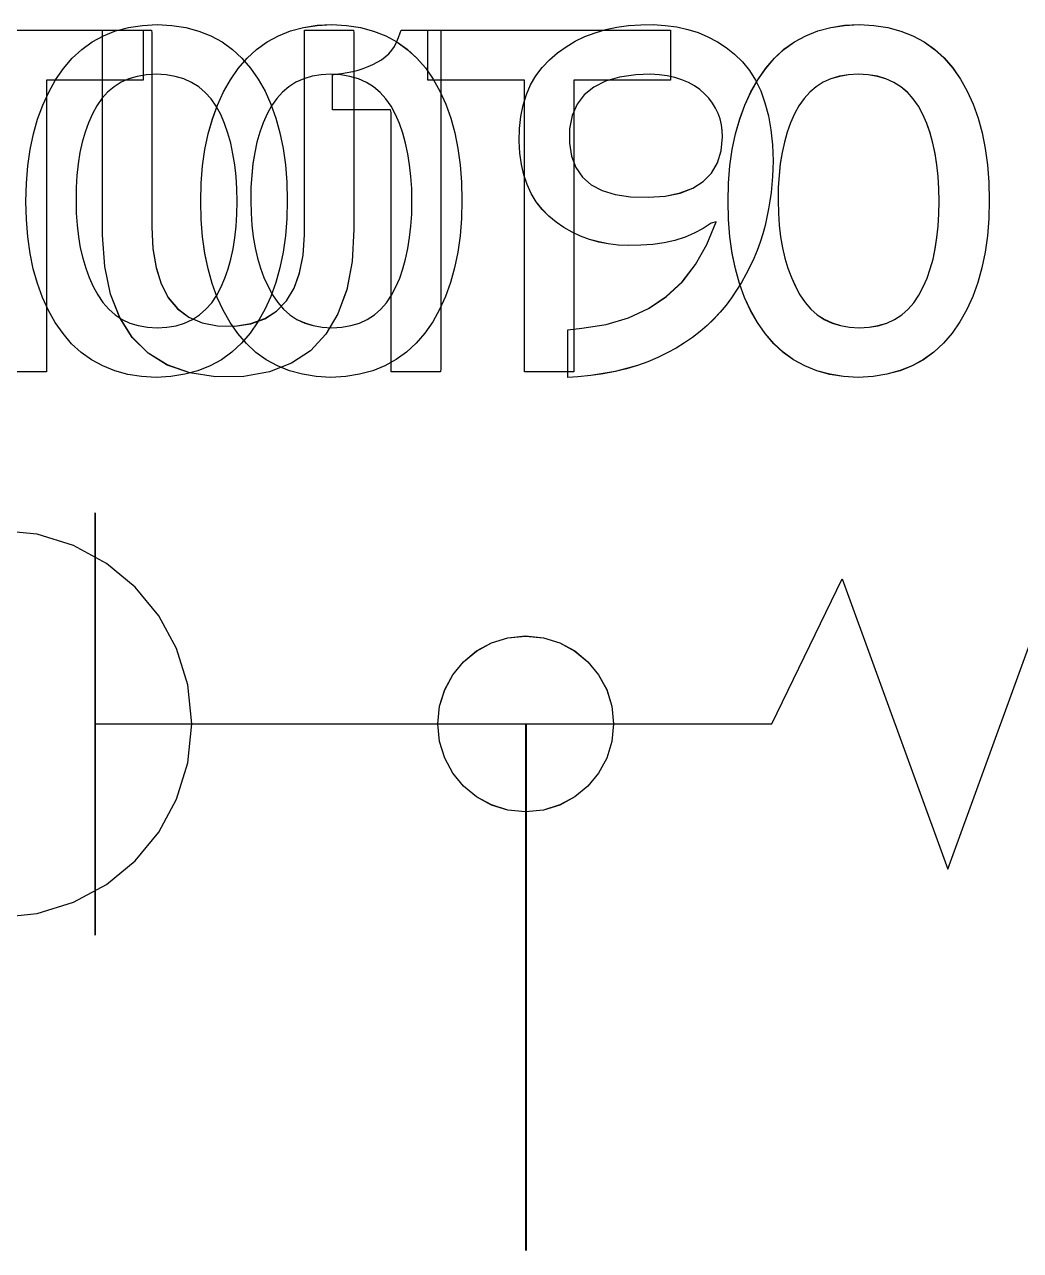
# Model space of a CAD drawing. Extents: x 1 to 47.7, y 0.2 to 35.
# Drawn here: x 32.5325 to 32.8156, y 10.189 to 10.5374 of the extents above; entities that cross this region are included whole.
import ezdxf

# ---------------------------------------------------------------- set-up
doc = ezdxf.new("R2010")
doc.units = 0
doc.header["$MEASUREMENT"] = 0
for name, color, linetype in [('7_2___8__INDEPENDENT_INPUT', 7, 'CONTINUOUS'), ('7_3___8__OPTOISO_INDEPENDE', 7, 'CONTINUOUS'), ('7_4___24__OPTOISO_INDEPEND', 7, 'CONTINUOUS'), ('7_5___8__INDEPENDENT_INPUT', 7, 'CONTINUOUS'), ('7_6____8__INDEPENDENT_INPU', 7, 'CONTINUOUS'), ('7_7____8__OPTOISO_INDEPEND', 7, 'CONTINUOUS'), ('7_8____8__OPTOISO_INDEPEND', 7, 'CONTINUOUS')]:
    doc.layers.add(name, color=color, linetype=linetype)

msp = doc.modelspace()

# ---------------------------------------------------------------- linework, layer by layer
at = {"layer": '7_2___8__INDEPENDENT_INPUT'}
for points in [[(32.65681, 10.48741), (32.65668, 10.48227), (32.65629, 10.47736), (32.65564, 10.47269), (32.65472, 10.46826), (32.65355, 10.46406), (32.65212, 10.46011), (32.65043, 10.45639), (32.64848, 10.45292), (32.64626, 10.44969), (32.64379, 10.4468), (32.64107, 10.4443), (32.6381, 10.44216), (32.63489, 10.4404), (32.63143, 10.43901), (32.62771, 10.438), (32.62376, 10.43736), (32.61955, 10.43709), (32.61539, 10.43736), (32.61147, 10.43799), (32.6078, 10.439), (32.60438, 10.44037), (32.60119, 10.44211), (32.59825, 10.44423), (32.59555, 10.44671), (32.5931, 10.44957), (32.59089, 10.45275), (32.58893, 10.45618), (32.58724, 10.45985), (32.58581, 10.46378), (32.58464, 10.46795), (32.58373, 10.47237), (32.58308, 10.47705), (32.58269, 10.48197), (32.58256, 10.48714), (32.58269, 10.4923), (32.58309, 10.49723), (32.58375, 10.50191), (32.58467, 10.50635), (32.58585, 10.51055), (32.5873, 10.51451), (32.58902, 10.51823), (32.59099, 10.52171), (32.59323, 10.52494), (32.59572, 10.52784), (32.59844, 10.53034), (32.6014, 10.53247), (32.60461, 10.53422), (32.60805, 10.53559), (32.61173, 10.53657), (32.61565, 10.53717), (32.61982, 10.53739), (32.62402, 10.53714), (32.62797, 10.53653), (32.63167, 10.53554), (32.63512, 10.53418), (32.63832, 10.53245), (32.64127, 10.53035), (32.64397, 10.52789), (32.64641, 10.52505), (32.6486, 10.52187), (32.65052, 10.51843), (32.65219, 10.51474), (32.6536, 10.5108), (32.65475, 10.50662), (32.65565, 10.50219), (32.65629, 10.49751), (32.65668, 10.49259)], [(32.74524, 10.49864), (32.7452, 10.49641), (32.7451, 10.49417), (32.74492, 10.4919), (32.74467, 10.48962), (32.74435, 10.48732), (32.74396, 10.485), (32.7435, 10.48265), (32.74296, 10.48029), (32.74234, 10.47791), (32.74157, 10.47553), (32.74071, 10.47318), (32.73975, 10.47087), (32.73868, 10.46858), (32.73752, 10.46632), (32.73625, 10.4641), (32.73488, 10.4619), (32.73342, 10.45974), (32.73187, 10.45764), (32.73022, 10.45563), (32.72845, 10.45371), (32.72655, 10.45188), (32.72452, 10.45014), (32.72237, 10.44848), (32.72009, 10.44691), (32.71769, 10.44544), (32.71517, 10.44405), (32.71248, 10.44273), (32.70966, 10.44155), (32.70669, 10.4405), (32.70359, 10.43959), (32.70034, 10.43881), (32.69696, 10.43817), (32.69344, 10.43766), (32.68977, 10.43729), (32.68686, 10.43712), (32.68686, 10.43784), (32.68686, 10.43934), (32.68686, 10.44136), (32.68686, 10.44367), (32.68686, 10.446), (32.68686, 10.44811), (32.68686, 10.44975), (32.68686, 10.45067), (32.69086, 10.45106), (32.6978, 10.45215), (32.70412, 10.45402), (32.70982, 10.45665), (32.7149, 10.46005), (32.71936, 10.46422), (32.7232, 10.46916), (32.72642, 10.47486), (32.72903, 10.48134), (32.7276, 10.48093), (32.72533, 10.4794), (32.72286, 10.47807), (32.72021, 10.47696), (32.71736, 10.47606), (32.71432, 10.47538), (32.71108, 10.47491), (32.70766, 10.47465), (32.70414, 10.4746), (32.70122, 10.47474), (32.6984, 10.47506), (32.69567, 10.47559), (32.69305, 10.47632), (32.69053, 10.47725), (32.68811, 10.47838), (32.68579, 10.4797), (32.68357, 10.48123), (32.68146, 10.48295), (32.67956, 10.48488), (32.6779, 10.48702), (32.67649, 10.48937), (32.67531, 10.49193), (32.67438, 10.49469), (32.67369, 10.49766), (32.67325, 10.50084), (32.67304, 10.50423), (32.67313, 10.50783), (32.67351, 10.51126), (32.67417, 10.51447), (32.67511, 10.51748), (32.67633, 10.52027), (32.67783, 10.52286), (32.6796, 10.52523), (32.68166, 10.52738), (32.68398, 10.52933), (32.68642, 10.5311), (32.68901, 10.53264), (32.69174, 10.53397), (32.69463, 10.53508), (32.69766, 10.53598), (32.70084, 10.53665), (32.70417, 10.53711), (32.70764, 10.53735), (32.7112, 10.53738), (32.7146, 10.53717), (32.71786, 10.53671), (32.72097, 10.53603), (32.72393, 10.5351), (32.72674, 10.53393), (32.72941, 10.53252), (32.73193, 10.53088), (32.7343, 10.529), (32.73653, 10.52684), (32.73851, 10.52437), (32.74024, 10.5216), (32.74172, 10.51852), (32.74294, 10.51515), (32.7439, 10.51148), (32.7446, 10.5075), (32.74505, 10.50322)], [(32.64258, 10.48714), (32.64251, 10.49076), (32.64229, 10.49422), (32.64192, 10.49754), (32.64141, 10.5007), (32.64076, 10.50371), (32.63996, 10.50656), (32.63901, 10.50927), (32.63792, 10.51182), (32.63666, 10.51419), (32.63519, 10.5163), (32.63354, 10.51813), (32.63169, 10.51968), (32.62965, 10.52096), (32.62741, 10.52196), (32.62498, 10.52268), (32.62236, 10.52313), (32.61955, 10.5233), (32.61678, 10.52313), (32.6142, 10.52269), (32.61181, 10.52197), (32.60961, 10.52099), (32.6076, 10.51973), (32.60578, 10.51819), (32.60414, 10.51639), (32.6027, 10.51431), (32.60144, 10.51198), (32.60032, 10.50948), (32.59936, 10.50682), (32.59854, 10.504), (32.59789, 10.50101), (32.59738, 10.49785), (32.59703, 10.49454), (32.59683, 10.49106), (32.59679, 10.48741), (32.59686, 10.48381), (32.59709, 10.48037), (32.59748, 10.47708), (32.59801, 10.47395), (32.5987, 10.47097), (32.59954, 10.46816), (32.60053, 10.46549), (32.60168, 10.46299), (32.60297, 10.4606), (32.60443, 10.45842), (32.60607, 10.45653), (32.6079, 10.45492), (32.60991, 10.45361), (32.61211, 10.45257), (32.61449, 10.45183), (32.61706, 10.45137), (32.61982, 10.45119), (32.62263, 10.45136), (32.62525, 10.45182), (32.62766, 10.45256), (32.62989, 10.45358), (32.63191, 10.45488), (32.63374, 10.45646), (32.63537, 10.45833), (32.63681, 10.46048), (32.63804, 10.46284), (32.6391, 10.46531), (32.64002, 10.46795), (32.6408, 10.47075), (32.64144, 10.47371), (32.64194, 10.47683), (32.64229, 10.48011), (32.64251, 10.48354)], [(32.73088, 10.50545), (32.7308, 10.50723), (32.73056, 10.50894), (32.73016, 10.51057), (32.7296, 10.51214), (32.72888, 10.51364), (32.72799, 10.51508), (32.72695, 10.51644), (32.72575, 10.51773), (32.72439, 10.51895), (32.72287, 10.52001), (32.72118, 10.52093), (32.71934, 10.5217), (32.71734, 10.52232), (32.71517, 10.52278), (32.71285, 10.5231), (32.71036, 10.52327), (32.70623, 10.52314), (32.70159, 10.52248), (32.6976, 10.52131), (32.69426, 10.51963), (32.69157, 10.51744), (32.68953, 10.51473), (32.68814, 10.51152), (32.68739, 10.5078), (32.68733, 10.50368), (32.68795, 10.49996), (32.6892, 10.49675), (32.69106, 10.49406), (32.69355, 10.49188), (32.69666, 10.49021), (32.70039, 10.48906), (32.70474, 10.48843), (32.70972, 10.4883), (32.7146, 10.48866), (32.71883, 10.48952), (32.72243, 10.4909), (32.7254, 10.49279), (32.72772, 10.49519), (32.72941, 10.4981), (32.73046, 10.50152)]]:
    msp.add_lwpolyline(points, close=True, dxfattribs=at)
for points in [[(32.53874, 10.5216), (32.53874, 10.43865), (32.52464, 10.43865), (32.52464, 10.5216), (32.49718, 10.5216), (32.49718, 10.53583), (32.56623, 10.53583), (32.56623, 10.5216), (32.53874, 10.5216)], [(32.55251, 10.39861), (32.55251, 10.27862)], [(32.55251, 10.33862), (32.67501, 10.33862), (32.67501, 10.18898)]]:
    msp.add_lwpolyline(points, dxfattribs=at)
at = {"layer": '7_3___8__OPTOISO_INDEPENDE'}
for points in [[(32.65681, 10.48741), (32.65668, 10.48227), (32.65629, 10.47736), (32.65564, 10.47269), (32.65472, 10.46826), (32.65355, 10.46406), (32.65212, 10.46011), (32.65043, 10.45639), (32.64848, 10.45292), (32.64626, 10.44969), (32.64379, 10.4468), (32.64107, 10.4443), (32.6381, 10.44216), (32.63489, 10.4404), (32.63143, 10.43901), (32.62771, 10.438), (32.62376, 10.43736), (32.61955, 10.43709), (32.61539, 10.43736), (32.61147, 10.43799), (32.6078, 10.439), (32.60438, 10.44037), (32.60119, 10.44211), (32.59825, 10.44423), (32.59555, 10.44671), (32.5931, 10.44957), (32.59089, 10.45275), (32.58893, 10.45618), (32.58724, 10.45985), (32.58581, 10.46378), (32.58464, 10.46795), (32.58373, 10.47237), (32.58308, 10.47705), (32.58269, 10.48197), (32.58256, 10.48714), (32.58269, 10.4923), (32.58309, 10.49723), (32.58375, 10.50191), (32.58467, 10.50635), (32.58585, 10.51055), (32.5873, 10.51451), (32.58902, 10.51823), (32.59099, 10.52171), (32.59323, 10.52494), (32.59572, 10.52784), (32.59844, 10.53034), (32.6014, 10.53247), (32.60461, 10.53422), (32.60805, 10.53559), (32.61173, 10.53657), (32.61565, 10.53717), (32.61982, 10.53739), (32.62402, 10.53714), (32.62797, 10.53653), (32.63167, 10.53554), (32.63512, 10.53418), (32.63832, 10.53245), (32.64127, 10.53035), (32.64397, 10.52789), (32.64641, 10.52505), (32.6486, 10.52187), (32.65052, 10.51843), (32.65219, 10.51474), (32.6536, 10.5108), (32.65475, 10.50662), (32.65565, 10.50219), (32.65629, 10.49751), (32.65668, 10.49259)], [(32.74524, 10.49864), (32.7452, 10.49641), (32.7451, 10.49417), (32.74492, 10.4919), (32.74467, 10.48962), (32.74435, 10.48732), (32.74396, 10.485), (32.7435, 10.48265), (32.74296, 10.48029), (32.74234, 10.47791), (32.74157, 10.47553), (32.74071, 10.47318), (32.73975, 10.47087), (32.73868, 10.46858), (32.73752, 10.46632), (32.73625, 10.4641), (32.73488, 10.4619), (32.73342, 10.45974), (32.73187, 10.45764), (32.73022, 10.45563), (32.72845, 10.45371), (32.72655, 10.45188), (32.72452, 10.45014), (32.72237, 10.44848), (32.72009, 10.44691), (32.71769, 10.44544), (32.71517, 10.44405), (32.71248, 10.44273), (32.70966, 10.44155), (32.70669, 10.4405), (32.70359, 10.43959), (32.70034, 10.43881), (32.69696, 10.43817), (32.69344, 10.43766), (32.68977, 10.43729), (32.68686, 10.43712), (32.68686, 10.43784), (32.68686, 10.43934), (32.68686, 10.44136), (32.68686, 10.44367), (32.68686, 10.446), (32.68686, 10.44811), (32.68686, 10.44975), (32.68686, 10.45067), (32.69086, 10.45106), (32.6978, 10.45215), (32.70412, 10.45402), (32.70982, 10.45665), (32.7149, 10.46005), (32.71936, 10.46422), (32.7232, 10.46916), (32.72642, 10.47486), (32.72903, 10.48134), (32.7276, 10.48093), (32.72533, 10.4794), (32.72286, 10.47807), (32.72021, 10.47696), (32.71736, 10.47606), (32.71432, 10.47538), (32.71108, 10.47491), (32.70766, 10.47465), (32.70414, 10.4746), (32.70122, 10.47474), (32.6984, 10.47506), (32.69567, 10.47559), (32.69305, 10.47632), (32.69053, 10.47725), (32.68811, 10.47838), (32.68579, 10.4797), (32.68357, 10.48123), (32.68146, 10.48295), (32.67956, 10.48488), (32.6779, 10.48702), (32.67649, 10.48937), (32.67531, 10.49193), (32.67438, 10.49469), (32.67369, 10.49766), (32.67325, 10.50084), (32.67304, 10.50423), (32.67313, 10.50783), (32.67351, 10.51126), (32.67417, 10.51447), (32.67511, 10.51748), (32.67633, 10.52027), (32.67783, 10.52286), (32.6796, 10.52523), (32.68166, 10.52738), (32.68398, 10.52933), (32.68642, 10.5311), (32.68901, 10.53264), (32.69174, 10.53397), (32.69463, 10.53508), (32.69766, 10.53598), (32.70084, 10.53665), (32.70417, 10.53711), (32.70764, 10.53735), (32.7112, 10.53738), (32.7146, 10.53717), (32.71786, 10.53671), (32.72097, 10.53603), (32.72393, 10.5351), (32.72674, 10.53393), (32.72941, 10.53252), (32.73193, 10.53088), (32.7343, 10.529), (32.73653, 10.52684), (32.73851, 10.52437), (32.74024, 10.5216), (32.74172, 10.51852), (32.74294, 10.51515), (32.7439, 10.51148), (32.7446, 10.5075), (32.74505, 10.50322)], [(32.64258, 10.48714), (32.64251, 10.49076), (32.64229, 10.49422), (32.64192, 10.49754), (32.64141, 10.5007), (32.64076, 10.50371), (32.63996, 10.50656), (32.63901, 10.50927), (32.63792, 10.51182), (32.63666, 10.51419), (32.63519, 10.5163), (32.63354, 10.51813), (32.63169, 10.51968), (32.62965, 10.52096), (32.62741, 10.52196), (32.62498, 10.52268), (32.62236, 10.52313), (32.61955, 10.5233), (32.61678, 10.52313), (32.6142, 10.52269), (32.61181, 10.52197), (32.60961, 10.52099), (32.6076, 10.51973), (32.60578, 10.51819), (32.60414, 10.51639), (32.6027, 10.51431), (32.60144, 10.51198), (32.60032, 10.50948), (32.59936, 10.50682), (32.59854, 10.504), (32.59789, 10.50101), (32.59738, 10.49785), (32.59703, 10.49454), (32.59683, 10.49106), (32.59679, 10.48741), (32.59686, 10.48381), (32.59709, 10.48037), (32.59748, 10.47708), (32.59801, 10.47395), (32.5987, 10.47097), (32.59954, 10.46816), (32.60053, 10.46549), (32.60168, 10.46299), (32.60297, 10.4606), (32.60443, 10.45842), (32.60607, 10.45653), (32.6079, 10.45492), (32.60991, 10.45361), (32.61211, 10.45257), (32.61449, 10.45183), (32.61706, 10.45137), (32.61982, 10.45119), (32.62263, 10.45136), (32.62525, 10.45182), (32.62766, 10.45256), (32.62989, 10.45358), (32.63191, 10.45488), (32.63374, 10.45646), (32.63537, 10.45833), (32.63681, 10.46048), (32.63804, 10.46284), (32.6391, 10.46531), (32.64002, 10.46795), (32.6408, 10.47075), (32.64144, 10.47371), (32.64194, 10.47683), (32.64229, 10.48011), (32.64251, 10.48354)], [(32.73088, 10.50545), (32.7308, 10.50723), (32.73056, 10.50894), (32.73016, 10.51057), (32.7296, 10.51214), (32.72888, 10.51364), (32.72799, 10.51508), (32.72695, 10.51644), (32.72575, 10.51773), (32.72439, 10.51895), (32.72287, 10.52001), (32.72118, 10.52093), (32.71934, 10.5217), (32.71734, 10.52232), (32.71517, 10.52278), (32.71285, 10.5231), (32.71036, 10.52327), (32.70623, 10.52314), (32.70159, 10.52248), (32.6976, 10.52131), (32.69426, 10.51963), (32.69157, 10.51744), (32.68953, 10.51473), (32.68814, 10.51152), (32.68739, 10.5078), (32.68733, 10.50368), (32.68795, 10.49996), (32.6892, 10.49675), (32.69106, 10.49406), (32.69355, 10.49188), (32.69666, 10.49021), (32.70039, 10.48906), (32.70474, 10.48843), (32.70972, 10.4883), (32.7146, 10.48866), (32.71883, 10.48952), (32.72243, 10.4909), (32.7254, 10.49279), (32.72772, 10.49519), (32.72941, 10.4981), (32.73046, 10.50152)]]:
    msp.add_lwpolyline(points, close=True, dxfattribs=at)
for points in [[(32.53874, 10.5216), (32.53874, 10.43865), (32.52464, 10.43865), (32.52464, 10.5216), (32.49718, 10.5216), (32.49718, 10.53583), (32.56623, 10.53583), (32.56623, 10.5216), (32.53874, 10.5216)], [(32.55252, 10.39861), (32.55252, 10.27862)], [(32.55252, 10.33862), (32.67502, 10.33862), (32.67502, 10.18898)]]:
    msp.add_lwpolyline(points, dxfattribs=at)
at = {"layer": '7_4___24__OPTOISO_INDEPEND'}
for points in [[(32.60712, 10.48741), (32.60699, 10.48226), (32.6066, 10.47735), (32.60595, 10.47268), (32.60504, 10.46825), (32.60387, 10.46406), (32.60244, 10.4601), (32.60075, 10.45639), (32.5988, 10.45291), (32.59658, 10.44968), (32.59411, 10.4468), (32.59139, 10.44429), (32.58842, 10.44215), (32.5852, 10.44039), (32.58174, 10.43901), (32.57803, 10.43799), (32.57407, 10.43735), (32.56986, 10.43709), (32.5657, 10.43735), (32.56178, 10.43798), (32.55811, 10.43899), (32.55468, 10.44036), (32.5515, 10.44211), (32.54855, 10.44422), (32.54585, 10.4467), (32.5434, 10.44956), (32.54119, 10.45274), (32.53924, 10.45617), (32.53755, 10.45984), (32.53612, 10.46377), (32.53495, 10.46794), (32.53403, 10.47237), (32.53338, 10.47704), (32.53299, 10.48196), (32.53286, 10.48714), (32.533, 10.4923), (32.53339, 10.49722), (32.53405, 10.5019), (32.53498, 10.50634), (32.53617, 10.51054), (32.53762, 10.5145), (32.53933, 10.51822), (32.54131, 10.5217), (32.54355, 10.52494), (32.54603, 10.52783), (32.54875, 10.53034), (32.55171, 10.53247), (32.55492, 10.53421), (32.55836, 10.53558), (32.56204, 10.53656), (32.56596, 10.53717), (32.57012, 10.53739), (32.57433, 10.53714), (32.57828, 10.53652), (32.58198, 10.53553), (32.58543, 10.53417), (32.58863, 10.53244), (32.59158, 10.53035), (32.59427, 10.52788), (32.59672, 10.52504), (32.59891, 10.52186), (32.60083, 10.51842), (32.6025, 10.51473), (32.60391, 10.5108), (32.60507, 10.50661), (32.60597, 10.50218), (32.60661, 10.49751), (32.607, 10.49258)], [(32.63669, 10.43865), (32.63669, 10.4415), (32.63669, 10.44908), (32.63669, 10.45994), (32.63669, 10.47263), (32.63669, 10.48567), (32.63669, 10.49763), (32.63669, 10.50703), (32.63669, 10.51243), (32.63653, 10.51318), (32.63532, 10.51318), (32.63321, 10.51318), (32.63053, 10.51318), (32.62761, 10.51318), (32.62477, 10.51318), (32.62233, 10.51318), (32.62063, 10.51318), (32.62, 10.51318), (32.62, 10.51356), (32.62, 10.51458), (32.62, 10.51605), (32.62, 10.51775), (32.62, 10.51951), (32.62, 10.52112), (32.62, 10.52239), (32.62, 10.52311), (32.62086, 10.52329), (32.62255, 10.52348), (32.62418, 10.52374), (32.62576, 10.52406), (32.62727, 10.52445), (32.62873, 10.52491), (32.63013, 10.52543), (32.63147, 10.52602), (32.63274, 10.52667), (32.63393, 10.52738), (32.63501, 10.52818), (32.63598, 10.52908), (32.63684, 10.53008), (32.6376, 10.53119), (32.63824, 10.53239), (32.63878, 10.53369), (32.63921, 10.53509), (32.6395, 10.53583), (32.64033, 10.53583), (32.64177, 10.53583), (32.6436, 10.53583), (32.6456, 10.53583), (32.64754, 10.53583), (32.6492, 10.53583), (32.65036, 10.53583), (32.6508, 10.53583), (32.6508, 10.53211), (32.6508, 10.52222), (32.6508, 10.50806), (32.6508, 10.49152), (32.6508, 10.47451), (32.6508, 10.45892), (32.6508, 10.44666), (32.6508, 10.43962), (32.65066, 10.43865), (32.64963, 10.43865), (32.64785, 10.43865), (32.64559, 10.43865), (32.64312, 10.43865), (32.64072, 10.43865), (32.63867, 10.43865), (32.63723, 10.43865)], [(32.59288, 10.48714), (32.59281, 10.49075), (32.59259, 10.49422), (32.59223, 10.49753), (32.59172, 10.50069), (32.59106, 10.5037), (32.59026, 10.50656), (32.58931, 10.50926), (32.58822, 10.51181), (32.58696, 10.51418), (32.5855, 10.51629), (32.58385, 10.51812), (32.582, 10.51967), (32.57996, 10.52095), (32.57773, 10.52195), (32.5753, 10.52267), (32.57268, 10.52312), (32.56986, 10.52329), (32.5671, 10.52312), (32.56452, 10.52268), (32.56213, 10.52196), (32.55992, 10.52098), (32.55791, 10.51972), (32.55609, 10.51819), (32.55446, 10.51638), (32.55302, 10.5143), (32.55175, 10.51198), (32.55063, 10.50948), (32.54967, 10.50682), (32.54886, 10.50399), (32.5482, 10.501), (32.54769, 10.49785), (32.54735, 10.49453), (32.54715, 10.49105), (32.54711, 10.48741), (32.54718, 10.48381), (32.54741, 10.48036), (32.54779, 10.47707), (32.54832, 10.47394), (32.54901, 10.47097), (32.54985, 10.46815), (32.55085, 10.46549), (32.55199, 10.46298), (32.55328, 10.46059), (32.55474, 10.45841), (32.55638, 10.45652), (32.5582, 10.45492), (32.56022, 10.4536), (32.56241, 10.45257), (32.5648, 10.45182), (32.56737, 10.45136), (32.57012, 10.45119), (32.57293, 10.45136), (32.57555, 10.45181), (32.57797, 10.45255), (32.58019, 10.45357), (32.58221, 10.45487), (32.58404, 10.45646), (32.58567, 10.45832), (32.58711, 10.46047), (32.58834, 10.46283), (32.5894, 10.46531), (32.59033, 10.46795), (32.59111, 10.47074), (32.59175, 10.4737), (32.59224, 10.47682), (32.5926, 10.4801), (32.59281, 10.48354)]]:
    msp.add_lwpolyline(points, close=True, dxfattribs=at)
for points in [[(32.525, 10.28364), (32.53609, 10.28476), (32.54642, 10.28796), (32.55576, 10.29303), (32.5639, 10.29974), (32.57062, 10.30788), (32.57569, 10.31722), (32.5789, 10.32754), (32.58002, 10.33863), (32.5789, 10.34972), (32.57569, 10.36005), (32.57062, 10.36939), (32.5639, 10.37753), (32.55576, 10.38425), (32.54642, 10.38932), (32.53609, 10.39253), (32.525, 10.39364)], [(32.58002, 10.33863), (32.67501, 10.33863), (32.675, 10.18898)]]:
    msp.add_lwpolyline(points, dxfattribs=at)
at = {"layer": '7_5___8__INDEPENDENT_INPUT'}
for points in [[(32.80671, 10.48743), (32.80658, 10.48228), (32.80619, 10.47737), (32.80554, 10.4727), (32.80463, 10.46827), (32.80346, 10.46408), (32.80202, 10.46012), (32.80033, 10.45641), (32.79838, 10.45293), (32.79617, 10.4497), (32.79369, 10.44682), (32.79097, 10.44431), (32.78801, 10.44217), (32.78479, 10.44041), (32.78133, 10.43903), (32.77762, 10.43801), (32.77366, 10.43737), (32.76945, 10.43711), (32.76529, 10.43737), (32.76138, 10.438), (32.75771, 10.43901), (32.75428, 10.44038), (32.75109, 10.44213), (32.74815, 10.44424), (32.74545, 10.44672), (32.743, 10.44958), (32.74079, 10.45276), (32.73884, 10.45619), (32.73715, 10.45986), (32.73571, 10.46379), (32.73454, 10.46796), (32.73363, 10.47239), (32.73298, 10.47706), (32.73259, 10.48198), (32.73246, 10.48716), (32.73259, 10.49232), (32.73299, 10.49724), (32.73365, 10.50192), (32.73457, 10.50636), (32.73576, 10.51056), (32.73721, 10.51452), (32.73892, 10.51824), (32.7409, 10.52172), (32.74314, 10.52496), (32.74562, 10.52785), (32.74834, 10.53036), (32.75131, 10.53249), (32.75451, 10.53423), (32.75795, 10.5356), (32.76163, 10.53658), (32.76556, 10.53719), (32.76972, 10.53741), (32.77392, 10.53716), (32.77787, 10.53654), (32.78157, 10.53555), (32.78502, 10.53419), (32.78822, 10.53247), (32.79117, 10.53037), (32.79387, 10.5279), (32.79631, 10.52506), (32.7985, 10.52188), (32.80042, 10.51844), (32.80209, 10.51475), (32.8035, 10.51082), (32.80466, 10.50664), (32.80555, 10.5022), (32.80619, 10.49753), (32.80658, 10.4926)], [(32.62611, 10.47917), (32.62556, 10.47006), (32.62404, 10.46205), (32.62156, 10.45516), (32.61813, 10.44938), (32.61373, 10.44471), (32.60837, 10.44115), (32.60206, 10.43871), (32.59478, 10.43737), (32.58675, 10.43725), (32.57941, 10.4384), (32.57302, 10.44065), (32.56757, 10.44402), (32.56308, 10.44851), (32.55954, 10.4541), (32.55694, 10.46081), (32.5553, 10.46863), (32.5546, 10.47757), (32.55458, 10.48086), (32.55458, 10.48587), (32.55458, 10.49352), (32.55458, 10.50278), (32.55458, 10.51256), (32.55458, 10.52182), (32.55458, 10.52948), (32.55458, 10.53448), (32.5546, 10.53585), (32.55533, 10.53585), (32.55687, 10.53585), (32.55898, 10.53585), (32.56138, 10.53585), (32.56381, 10.53585), (32.56599, 10.53585), (32.56767, 10.53585), (32.56858, 10.53585), (32.56867, 10.53507), (32.56867, 10.53075), (32.56867, 10.52359), (32.56867, 10.51463), (32.56867, 10.50492), (32.56867, 10.49554), (32.56867, 10.48753), (32.56867, 10.48195), (32.56867, 10.47985), (32.56896, 10.47371), (32.56984, 10.46832), (32.57129, 10.46368), (32.57333, 10.45979), (32.57595, 10.45666), (32.57915, 10.45428), (32.58294, 10.45265), (32.58731, 10.45178), (32.5922, 10.45169), (32.59677, 10.45239), (32.60074, 10.45382), (32.60411, 10.45597), (32.60689, 10.45886), (32.60907, 10.46247), (32.61065, 10.4668), (32.61163, 10.47187), (32.61201, 10.47766), (32.61202, 10.48029), (32.61202, 10.48534), (32.61202, 10.49308), (32.61202, 10.50243), (32.61202, 10.51232), (32.61202, 10.52167), (32.61202, 10.52941), (32.61202, 10.53446), (32.61204, 10.53585), (32.61277, 10.53585), (32.61431, 10.53585), (32.61642, 10.53585), (32.61882, 10.53585), (32.62125, 10.53585), (32.62343, 10.53585), (32.62511, 10.53585), (32.62602, 10.53585), (32.62611, 10.53506), (32.62611, 10.53069), (32.62611, 10.52344), (32.62611, 10.51437), (32.62611, 10.50455), (32.62611, 10.49505), (32.62611, 10.48694), (32.62611, 10.48129)], [(32.79248, 10.48716), (32.79241, 10.49077), (32.79219, 10.49424), (32.79183, 10.49755), (32.79132, 10.50071), (32.79066, 10.50372), (32.78986, 10.50658), (32.78891, 10.50928), (32.78782, 10.51183), (32.78656, 10.5142), (32.7851, 10.51631), (32.78344, 10.51814), (32.78159, 10.51969), (32.77955, 10.52097), (32.77731, 10.52197), (32.77489, 10.52269), (32.77226, 10.52314), (32.76945, 10.52331), (32.76668, 10.52314), (32.7641, 10.5227), (32.76171, 10.52199), (32.75951, 10.521), (32.7575, 10.51974), (32.75568, 10.51821), (32.75405, 10.5164), (32.7526, 10.51432), (32.75134, 10.512), (32.75022, 10.5095), (32.74926, 10.50683), (32.74845, 10.50401), (32.74779, 10.50102), (32.74728, 10.49787), (32.74693, 10.49455), (32.74673, 10.49107), (32.74669, 10.48743), (32.74677, 10.48383), (32.747, 10.48038), (32.74738, 10.47709), (32.74791, 10.47396), (32.7486, 10.47099), (32.74944, 10.46817), (32.75044, 10.46551), (32.75158, 10.463), (32.75287, 10.46061), (32.75433, 10.45843), (32.75597, 10.45654), (32.7578, 10.45494), (32.75981, 10.45362), (32.76201, 10.45259), (32.7644, 10.45184), (32.76697, 10.45138), (32.76972, 10.45121), (32.77253, 10.45138), (32.77515, 10.45183), (32.77757, 10.45257), (32.77979, 10.45359), (32.78181, 10.45489), (32.78364, 10.45648), (32.78527, 10.45834), (32.78671, 10.46049), (32.78794, 10.46285), (32.789, 10.46533), (32.78993, 10.46797), (32.79071, 10.47076), (32.79135, 10.47372), (32.79184, 10.47684), (32.7922, 10.48012), (32.79241, 10.48356)], [(32.69993, 10.33865), (32.69942, 10.33361), (32.69796, 10.32891), (32.69566, 10.32466), (32.6926, 10.32095), (32.6889, 10.3179), (32.68465, 10.31559), (32.67995, 10.31413), (32.67491, 10.31363), (32.66987, 10.31413), (32.66518, 10.31559), (32.66094, 10.3179), (32.65725, 10.32095), (32.6542, 10.32466), (32.6519, 10.32891), (32.65044, 10.33361), (32.64993, 10.33865), (32.65044, 10.34369), (32.6519, 10.34838), (32.6542, 10.35262), (32.65725, 10.35632), (32.66094, 10.35937), (32.66518, 10.36167), (32.66987, 10.36313), (32.67491, 10.36363), (32.67995, 10.36313), (32.68465, 10.36167), (32.6889, 10.35937), (32.6926, 10.35632), (32.69566, 10.35262), (32.69796, 10.34838), (32.69942, 10.34369)]]:
    msp.add_lwpolyline(points, close=True, dxfattribs=at)
for points in [[(32.68864, 10.52161), (32.68864, 10.43867), (32.67455, 10.43867), (32.67455, 10.52161), (32.64708, 10.52161), (32.64708, 10.53585), (32.71613, 10.53585), (32.71613, 10.52161), (32.68864, 10.52161)], [(32.55241, 10.39864), (32.55241, 10.27863)], [(32.67493, 10.18897), (32.67493, 10.33864), (32.74491, 10.33864), (32.76491, 10.37988), (32.79493, 10.29738), (32.82494, 10.37988), (32.85496, 10.29738), (32.88497, 10.37988), (32.91499, 10.29738), (32.935, 10.33864), (32.97493, 10.33864), (32.97493, 10.18897)], [(32.55251, 10.33864), (32.67493, 10.33864), (32.67493, 10.18897)]]:
    msp.add_lwpolyline(points, dxfattribs=at)
at = {"layer": '7_6____8__INDEPENDENT_INPU'}
for points in [[(32.65681, 10.48742), (32.65668, 10.48227), (32.65629, 10.47736), (32.65564, 10.47269), (32.65472, 10.46826), (32.65355, 10.46407), (32.65212, 10.46012), (32.65043, 10.4564), (32.64848, 10.45292), (32.64626, 10.44969), (32.64379, 10.44681), (32.64107, 10.4443), (32.6381, 10.44217), (32.63489, 10.44041), (32.63143, 10.43902), (32.62771, 10.43801), (32.62376, 10.43737), (32.61955, 10.4371), (32.61539, 10.43736), (32.61147, 10.438), (32.6078, 10.439), (32.60438, 10.44038), (32.60119, 10.44212), (32.59825, 10.44423), (32.59555, 10.44672), (32.5931, 10.44957), (32.59089, 10.45276), (32.58893, 10.45618), (32.58724, 10.45986), (32.58581, 10.46378), (32.58464, 10.46796), (32.58373, 10.47238), (32.58308, 10.47705), (32.58269, 10.48198), (32.58256, 10.48715), (32.58269, 10.49231), (32.58309, 10.49723), (32.58375, 10.50191), (32.58467, 10.50636), (32.58585, 10.51056), (32.5873, 10.51452), (32.58902, 10.51823), (32.59099, 10.52171), (32.59323, 10.52495), (32.59572, 10.52784), (32.59844, 10.53035), (32.6014, 10.53248), (32.60461, 10.53423), (32.60805, 10.53559), (32.61173, 10.53658), (32.61565, 10.53718), (32.61982, 10.5374), (32.62402, 10.53715), (32.62797, 10.53653), (32.63167, 10.53554), (32.63512, 10.53419), (32.63832, 10.53246), (32.64127, 10.53036), (32.64397, 10.52789), (32.64641, 10.52506), (32.6486, 10.52187), (32.65052, 10.51843), (32.65219, 10.51475), (32.6536, 10.51081), (32.65475, 10.50663), (32.65565, 10.5022), (32.65629, 10.49752), (32.65668, 10.49259)], [(32.74524, 10.49864), (32.7452, 10.49642), (32.7451, 10.49418), (32.74492, 10.49191), (32.74467, 10.48963), (32.74435, 10.48732), (32.74396, 10.485), (32.7435, 10.48266), (32.74296, 10.4803), (32.74234, 10.47791), (32.74157, 10.47554), (32.74071, 10.47319), (32.73975, 10.47087), (32.73868, 10.46859), (32.73752, 10.46633), (32.73625, 10.46411), (32.73488, 10.46191), (32.73342, 10.45975), (32.73187, 10.45765), (32.73022, 10.45564), (32.72845, 10.45372), (32.72655, 10.45189), (32.72452, 10.45015), (32.72237, 10.44849), (32.72009, 10.44692), (32.71769, 10.44544), (32.71517, 10.44405), (32.71248, 10.44274), (32.70966, 10.44156), (32.70669, 10.44051), (32.70359, 10.4396), (32.70034, 10.43882), (32.69696, 10.43818), (32.69344, 10.43767), (32.68977, 10.4373), (32.68686, 10.43713), (32.68686, 10.43785), (32.68686, 10.43934), (32.68686, 10.44137), (32.68686, 10.44367), (32.68686, 10.44601), (32.68686, 10.44812), (32.68686, 10.44976), (32.68686, 10.45068), (32.69086, 10.45106), (32.6978, 10.45216), (32.70412, 10.45402), (32.70982, 10.45665), (32.7149, 10.46006), (32.71936, 10.46423), (32.7232, 10.46916), (32.72642, 10.47487), (32.72903, 10.48134), (32.7276, 10.48094), (32.72533, 10.4794), (32.72286, 10.47808), (32.72021, 10.47697), (32.71736, 10.47607), (32.71432, 10.47538), (32.71108, 10.47491), (32.70766, 10.47466), (32.70414, 10.47461), (32.70122, 10.47474), (32.6984, 10.47507), (32.69567, 10.4756), (32.69305, 10.47633), (32.69053, 10.47726), (32.68811, 10.47838), (32.68579, 10.47971), (32.68357, 10.48123), (32.68146, 10.48296), (32.67956, 10.48489), (32.6779, 10.48703), (32.67649, 10.48938), (32.67531, 10.49193), (32.67438, 10.4947), (32.67369, 10.49767), (32.67325, 10.50085), (32.67304, 10.50424), (32.67313, 10.50783), (32.67351, 10.51126), (32.67417, 10.51448), (32.67511, 10.51749), (32.67633, 10.52028), (32.67783, 10.52286), (32.6796, 10.52523), (32.68166, 10.52739), (32.68398, 10.52934), (32.68642, 10.5311), (32.68901, 10.53265), (32.69174, 10.53398), (32.69463, 10.53509), (32.69766, 10.53598), (32.70084, 10.53666), (32.70417, 10.53712), (32.70764, 10.53736), (32.7112, 10.53738), (32.7146, 10.53717), (32.71786, 10.53672), (32.72097, 10.53603), (32.72393, 10.5351), (32.72674, 10.53394), (32.72941, 10.53253), (32.73193, 10.53089), (32.7343, 10.529), (32.73653, 10.52684), (32.73851, 10.52437), (32.74024, 10.5216), (32.74172, 10.51853), (32.74294, 10.51516), (32.7439, 10.51148), (32.7446, 10.5075), (32.74505, 10.50323)], [(32.64258, 10.48715), (32.64251, 10.49077), (32.64229, 10.49423), (32.64192, 10.49754), (32.64141, 10.5007), (32.64076, 10.50371), (32.63996, 10.50657), (32.63901, 10.50927), (32.63792, 10.51182), (32.63666, 10.5142), (32.63519, 10.5163), (32.63354, 10.51813), (32.63169, 10.51968), (32.62965, 10.52096), (32.62741, 10.52196), (32.62498, 10.52268), (32.62236, 10.52313), (32.61955, 10.5233), (32.61678, 10.52313), (32.6142, 10.52269), (32.61181, 10.52198), (32.60961, 10.52099), (32.6076, 10.51973), (32.60578, 10.5182), (32.60414, 10.5164), (32.6027, 10.51432), (32.60144, 10.51199), (32.60032, 10.50949), (32.59936, 10.50683), (32.59854, 10.50401), (32.59789, 10.50102), (32.59738, 10.49786), (32.59703, 10.49455), (32.59683, 10.49106), (32.59679, 10.48742), (32.59686, 10.48382), (32.59709, 10.48038), (32.59748, 10.47709), (32.59801, 10.47396), (32.5987, 10.47098), (32.59954, 10.46816), (32.60053, 10.4655), (32.60168, 10.46299), (32.60297, 10.4606), (32.60443, 10.45843), (32.60607, 10.45654), (32.6079, 10.45493), (32.60991, 10.45361), (32.61211, 10.45258), (32.61449, 10.45183), (32.61706, 10.45137), (32.61982, 10.4512), (32.62263, 10.45137), (32.62525, 10.45183), (32.62766, 10.45256), (32.62989, 10.45358), (32.63191, 10.45489), (32.63374, 10.45647), (32.63537, 10.45834), (32.63681, 10.46048), (32.63804, 10.46284), (32.6391, 10.46532), (32.64002, 10.46796), (32.6408, 10.47076), (32.64144, 10.47372), (32.64194, 10.47683), (32.64229, 10.48011), (32.64251, 10.48355)], [(32.73088, 10.50546), (32.7308, 10.50724), (32.73056, 10.50894), (32.73016, 10.51058), (32.7296, 10.51215), (32.72888, 10.51365), (32.72799, 10.51508), (32.72695, 10.51645), (32.72575, 10.51774), (32.72439, 10.51895), (32.72287, 10.52002), (32.72118, 10.52094), (32.71934, 10.5217), (32.71734, 10.52232), (32.71517, 10.52279), (32.71285, 10.52311), (32.71036, 10.52328), (32.70623, 10.52315), (32.70159, 10.52249), (32.6976, 10.52132), (32.69426, 10.51964), (32.69157, 10.51744), (32.68953, 10.51474), (32.68814, 10.51153), (32.68739, 10.5078), (32.68733, 10.50369), (32.68795, 10.49997), (32.6892, 10.49676), (32.69106, 10.49407), (32.69355, 10.49189), (32.69666, 10.49022), (32.70039, 10.48907), (32.70474, 10.48843), (32.70972, 10.48831), (32.7146, 10.48866), (32.71883, 10.48953), (32.72243, 10.49091), (32.7254, 10.4928), (32.72772, 10.4952), (32.72941, 10.49811), (32.73046, 10.50153)]]:
    msp.add_lwpolyline(points, close=True, dxfattribs=at)
for points in [[(32.53874, 10.52161), (32.53874, 10.43866), (32.52464, 10.43866), (32.52464, 10.52161), (32.49718, 10.52161), (32.49718, 10.53584), (32.56623, 10.53584), (32.56623, 10.52161), (32.53874, 10.52161)], [(32.55251, 10.39861), (32.55251, 10.27862)], [(32.55251, 10.33862), (32.67501, 10.33862), (32.67501, 10.18898)]]:
    msp.add_lwpolyline(points, dxfattribs=at)
at = {"layer": '7_7____8__OPTOISO_INDEPEND'}
for points in [[(32.65681, 10.48741), (32.65668, 10.48227), (32.65629, 10.47736), (32.65564, 10.47269), (32.65472, 10.46826), (32.65355, 10.46406), (32.65212, 10.46011), (32.65043, 10.45639), (32.64848, 10.45292), (32.64626, 10.44969), (32.64379, 10.4468), (32.64107, 10.4443), (32.6381, 10.44216), (32.63489, 10.4404), (32.63143, 10.43901), (32.62771, 10.438), (32.62376, 10.43736), (32.61955, 10.43709), (32.61539, 10.43736), (32.61147, 10.43799), (32.6078, 10.439), (32.60438, 10.44037), (32.60119, 10.44211), (32.59825, 10.44423), (32.59555, 10.44671), (32.5931, 10.44957), (32.59089, 10.45275), (32.58893, 10.45618), (32.58724, 10.45985), (32.58581, 10.46378), (32.58464, 10.46795), (32.58373, 10.47237), (32.58308, 10.47705), (32.58269, 10.48197), (32.58256, 10.48714), (32.58269, 10.4923), (32.58309, 10.49723), (32.58375, 10.50191), (32.58467, 10.50635), (32.58585, 10.51055), (32.5873, 10.51451), (32.58902, 10.51823), (32.59099, 10.52171), (32.59323, 10.52494), (32.59572, 10.52784), (32.59844, 10.53034), (32.6014, 10.53247), (32.60461, 10.53422), (32.60805, 10.53559), (32.61173, 10.53657), (32.61565, 10.53717), (32.61982, 10.53739), (32.62402, 10.53714), (32.62797, 10.53653), (32.63167, 10.53554), (32.63512, 10.53418), (32.63832, 10.53245), (32.64127, 10.53035), (32.64397, 10.52789), (32.64641, 10.52505), (32.6486, 10.52187), (32.65052, 10.51843), (32.65219, 10.51474), (32.6536, 10.5108), (32.65475, 10.50662), (32.65565, 10.50219), (32.65629, 10.49751), (32.65668, 10.49259)], [(32.74524, 10.49864), (32.7452, 10.49641), (32.7451, 10.49417), (32.74492, 10.4919), (32.74467, 10.48962), (32.74435, 10.48732), (32.74396, 10.485), (32.7435, 10.48265), (32.74296, 10.48029), (32.74234, 10.47791), (32.74157, 10.47553), (32.74071, 10.47318), (32.73975, 10.47087), (32.73868, 10.46858), (32.73752, 10.46632), (32.73625, 10.4641), (32.73488, 10.4619), (32.73342, 10.45974), (32.73187, 10.45764), (32.73022, 10.45563), (32.72845, 10.45371), (32.72655, 10.45188), (32.72452, 10.45014), (32.72237, 10.44848), (32.72009, 10.44691), (32.71769, 10.44544), (32.71517, 10.44405), (32.71248, 10.44273), (32.70966, 10.44155), (32.70669, 10.4405), (32.70359, 10.43959), (32.70034, 10.43881), (32.69696, 10.43817), (32.69344, 10.43766), (32.68977, 10.43729), (32.68686, 10.43712), (32.68686, 10.43784), (32.68686, 10.43934), (32.68686, 10.44136), (32.68686, 10.44367), (32.68686, 10.446), (32.68686, 10.44811), (32.68686, 10.44975), (32.68686, 10.45067), (32.69086, 10.45106), (32.6978, 10.45215), (32.70412, 10.45402), (32.70982, 10.45665), (32.7149, 10.46005), (32.71936, 10.46422), (32.7232, 10.46916), (32.72642, 10.47486), (32.72903, 10.48134), (32.7276, 10.48093), (32.72533, 10.4794), (32.72286, 10.47807), (32.72021, 10.47696), (32.71736, 10.47606), (32.71432, 10.47538), (32.71108, 10.47491), (32.70766, 10.47465), (32.70414, 10.4746), (32.70122, 10.47474), (32.6984, 10.47506), (32.69567, 10.47559), (32.69305, 10.47632), (32.69053, 10.47725), (32.68811, 10.47838), (32.68579, 10.4797), (32.68357, 10.48123), (32.68146, 10.48295), (32.67956, 10.48488), (32.6779, 10.48702), (32.67649, 10.48937), (32.67531, 10.49193), (32.67438, 10.49469), (32.67369, 10.49766), (32.67325, 10.50084), (32.67304, 10.50423), (32.67313, 10.50783), (32.67351, 10.51126), (32.67417, 10.51447), (32.67511, 10.51748), (32.67633, 10.52027), (32.67783, 10.52286), (32.6796, 10.52523), (32.68166, 10.52738), (32.68398, 10.52933), (32.68642, 10.5311), (32.68901, 10.53264), (32.69174, 10.53397), (32.69463, 10.53508), (32.69766, 10.53598), (32.70084, 10.53665), (32.70417, 10.53711), (32.70764, 10.53735), (32.7112, 10.53738), (32.7146, 10.53717), (32.71786, 10.53671), (32.72097, 10.53603), (32.72393, 10.5351), (32.72674, 10.53393), (32.72941, 10.53252), (32.73193, 10.53088), (32.7343, 10.529), (32.73653, 10.52684), (32.73851, 10.52437), (32.74024, 10.5216), (32.74172, 10.51852), (32.74294, 10.51515), (32.7439, 10.51148), (32.7446, 10.5075), (32.74505, 10.50322)], [(32.64258, 10.48714), (32.64251, 10.49076), (32.64229, 10.49422), (32.64192, 10.49754), (32.64141, 10.5007), (32.64076, 10.50371), (32.63996, 10.50656), (32.63901, 10.50927), (32.63792, 10.51182), (32.63666, 10.51419), (32.63519, 10.5163), (32.63354, 10.51813), (32.63169, 10.51968), (32.62965, 10.52096), (32.62741, 10.52196), (32.62498, 10.52268), (32.62236, 10.52313), (32.61955, 10.5233), (32.61678, 10.52313), (32.6142, 10.52269), (32.61181, 10.52197), (32.60961, 10.52099), (32.6076, 10.51973), (32.60578, 10.51819), (32.60414, 10.51639), (32.6027, 10.51431), (32.60144, 10.51198), (32.60032, 10.50948), (32.59936, 10.50682), (32.59854, 10.504), (32.59789, 10.50101), (32.59738, 10.49785), (32.59703, 10.49454), (32.59683, 10.49106), (32.59679, 10.48741), (32.59686, 10.48381), (32.59709, 10.48037), (32.59748, 10.47708), (32.59801, 10.47395), (32.5987, 10.47097), (32.59954, 10.46816), (32.60053, 10.46549), (32.60168, 10.46299), (32.60297, 10.4606), (32.60443, 10.45842), (32.60607, 10.45653), (32.6079, 10.45492), (32.60991, 10.45361), (32.61211, 10.45257), (32.61449, 10.45183), (32.61706, 10.45137), (32.61982, 10.45119), (32.62263, 10.45136), (32.62525, 10.45182), (32.62766, 10.45256), (32.62989, 10.45358), (32.63191, 10.45488), (32.63374, 10.45646), (32.63537, 10.45833), (32.63681, 10.46048), (32.63804, 10.46284), (32.6391, 10.46531), (32.64002, 10.46795), (32.6408, 10.47075), (32.64144, 10.47371), (32.64194, 10.47683), (32.64229, 10.48011), (32.64251, 10.48354)], [(32.73088, 10.50545), (32.7308, 10.50723), (32.73056, 10.50894), (32.73016, 10.51057), (32.7296, 10.51214), (32.72888, 10.51364), (32.72799, 10.51508), (32.72695, 10.51644), (32.72575, 10.51773), (32.72439, 10.51895), (32.72287, 10.52001), (32.72118, 10.52093), (32.71934, 10.5217), (32.71734, 10.52232), (32.71517, 10.52278), (32.71285, 10.5231), (32.71036, 10.52327), (32.70623, 10.52314), (32.70159, 10.52248), (32.6976, 10.52131), (32.69426, 10.51963), (32.69157, 10.51744), (32.68953, 10.51473), (32.68814, 10.51152), (32.68739, 10.5078), (32.68733, 10.50368), (32.68795, 10.49996), (32.6892, 10.49675), (32.69106, 10.49406), (32.69355, 10.49188), (32.69666, 10.49021), (32.70039, 10.48906), (32.70474, 10.48843), (32.70972, 10.4883), (32.7146, 10.48866), (32.71883, 10.48952), (32.72243, 10.4909), (32.7254, 10.49279), (32.72772, 10.49519), (32.72941, 10.4981), (32.73046, 10.50152)]]:
    msp.add_lwpolyline(points, close=True, dxfattribs=at)
for points in [[(32.53874, 10.5216), (32.53874, 10.43865), (32.52464, 10.43865), (32.52464, 10.5216), (32.49718, 10.5216), (32.49718, 10.53583), (32.56623, 10.53583), (32.56623, 10.5216), (32.53874, 10.5216)], [(32.55252, 10.39861), (32.55252, 10.27862)], [(32.55252, 10.33862), (32.67502, 10.33862), (32.67502, 10.18898)]]:
    msp.add_lwpolyline(points, dxfattribs=at)
at = {"layer": '7_8____8__OPTOISO_INDEPEND'}
for points in [[(32.80671, 10.48741), (32.80658, 10.48226), (32.80619, 10.47735), (32.80554, 10.47268), (32.80463, 10.46825), (32.80346, 10.46406), (32.80202, 10.4601), (32.80033, 10.45639), (32.79838, 10.45291), (32.79617, 10.44968), (32.79369, 10.4468), (32.79097, 10.44429), (32.78801, 10.44215), (32.78479, 10.44039), (32.78133, 10.43901), (32.77762, 10.43799), (32.77366, 10.43735), (32.76945, 10.43709), (32.76529, 10.43735), (32.76138, 10.43798), (32.75771, 10.43899), (32.75428, 10.44036), (32.75109, 10.44211), (32.74815, 10.44422), (32.74545, 10.4467), (32.743, 10.44956), (32.74079, 10.45274), (32.73884, 10.45617), (32.73715, 10.45984), (32.73571, 10.46377), (32.73454, 10.46794), (32.73363, 10.47237), (32.73298, 10.47704), (32.73259, 10.48196), (32.73246, 10.48714), (32.73259, 10.4923), (32.73299, 10.49722), (32.73365, 10.5019), (32.73457, 10.50634), (32.73576, 10.51054), (32.73721, 10.5145), (32.73892, 10.51822), (32.7409, 10.5217), (32.74314, 10.52494), (32.74562, 10.52783), (32.74834, 10.53034), (32.75131, 10.53247), (32.75451, 10.53421), (32.75795, 10.53558), (32.76163, 10.53656), (32.76556, 10.53717), (32.76972, 10.53739), (32.77392, 10.53714), (32.77787, 10.53652), (32.78157, 10.53553), (32.78502, 10.53417), (32.78822, 10.53244), (32.79117, 10.53035), (32.79387, 10.52788), (32.79631, 10.52504), (32.7985, 10.52186), (32.80042, 10.51842), (32.80209, 10.51473), (32.8035, 10.5108), (32.80466, 10.50661), (32.80555, 10.50218), (32.80619, 10.49751), (32.80658, 10.49258)], [(32.62611, 10.47915), (32.62556, 10.47004), (32.62404, 10.46203), (32.62156, 10.45514), (32.61813, 10.44936), (32.61373, 10.44469), (32.60837, 10.44113), (32.60206, 10.43869), (32.59478, 10.43735), (32.58675, 10.43723), (32.57941, 10.43838), (32.57302, 10.44063), (32.56757, 10.444), (32.56308, 10.44849), (32.55954, 10.45408), (32.55694, 10.46079), (32.5553, 10.46861), (32.5546, 10.47755), (32.55458, 10.48084), (32.55458, 10.48584), (32.55458, 10.4935), (32.55458, 10.50276), (32.55458, 10.51254), (32.55458, 10.5218), (32.55458, 10.52945), (32.55458, 10.53446), (32.5546, 10.53583), (32.55533, 10.53583), (32.55687, 10.53583), (32.55898, 10.53583), (32.56138, 10.53583), (32.56381, 10.53583), (32.56599, 10.53583), (32.56767, 10.53583), (32.56858, 10.53583), (32.56867, 10.53505), (32.56867, 10.53073), (32.56867, 10.52357), (32.56867, 10.51461), (32.56867, 10.5049), (32.56867, 10.49552), (32.56867, 10.48751), (32.56867, 10.48193), (32.56867, 10.47983), (32.56896, 10.47369), (32.56984, 10.4683), (32.57129, 10.46366), (32.57333, 10.45977), (32.57595, 10.45664), (32.57915, 10.45426), (32.58294, 10.45263), (32.58731, 10.45176), (32.5922, 10.45167), (32.59677, 10.45237), (32.60074, 10.4538), (32.60411, 10.45595), (32.60689, 10.45884), (32.60907, 10.46245), (32.61065, 10.46678), (32.61163, 10.47185), (32.61201, 10.47764), (32.61202, 10.48027), (32.61202, 10.48532), (32.61202, 10.49306), (32.61202, 10.50241), (32.61202, 10.5123), (32.61202, 10.52165), (32.61202, 10.52939), (32.61202, 10.53444), (32.61204, 10.53583), (32.61277, 10.53583), (32.61431, 10.53583), (32.61642, 10.53583), (32.61882, 10.53583), (32.62125, 10.53583), (32.62343, 10.53583), (32.62511, 10.53583), (32.62602, 10.53583), (32.62611, 10.53504), (32.62611, 10.53067), (32.62611, 10.52342), (32.62611, 10.51435), (32.62611, 10.50453), (32.62611, 10.49503), (32.62611, 10.48692), (32.62611, 10.48127)], [(32.79248, 10.48714), (32.79241, 10.49075), (32.79219, 10.49422), (32.79183, 10.49753), (32.79132, 10.50069), (32.79066, 10.5037), (32.78986, 10.50656), (32.78891, 10.50926), (32.78782, 10.51181), (32.78656, 10.51418), (32.7851, 10.51629), (32.78344, 10.51812), (32.78159, 10.51967), (32.77955, 10.52095), (32.77731, 10.52195), (32.77489, 10.52267), (32.77226, 10.52312), (32.76945, 10.52329), (32.76668, 10.52312), (32.7641, 10.52268), (32.76171, 10.52196), (32.75951, 10.52098), (32.7575, 10.51972), (32.75568, 10.51819), (32.75405, 10.51638), (32.7526, 10.5143), (32.75134, 10.51198), (32.75022, 10.50948), (32.74926, 10.50682), (32.74845, 10.50399), (32.74779, 10.501), (32.74728, 10.49785), (32.74693, 10.49453), (32.74673, 10.49105), (32.74669, 10.48741), (32.74677, 10.48381), (32.747, 10.48036), (32.74738, 10.47707), (32.74791, 10.47394), (32.7486, 10.47097), (32.74944, 10.46815), (32.75044, 10.46549), (32.75158, 10.46298), (32.75287, 10.46059), (32.75433, 10.45841), (32.75597, 10.45652), (32.7578, 10.45492), (32.75981, 10.4536), (32.76201, 10.45257), (32.7644, 10.45182), (32.76697, 10.45136), (32.76972, 10.45119), (32.77253, 10.45136), (32.77515, 10.45181), (32.77757, 10.45255), (32.77979, 10.45357), (32.78181, 10.45487), (32.78364, 10.45646), (32.78527, 10.45832), (32.78671, 10.46047), (32.78794, 10.46283), (32.789, 10.46531), (32.78993, 10.46795), (32.79071, 10.47074), (32.79135, 10.4737), (32.79184, 10.47682), (32.7922, 10.4801), (32.79241, 10.48354)], [(32.69993, 10.33863), (32.69942, 10.33359), (32.69796, 10.32889), (32.69566, 10.32464), (32.6926, 10.32093), (32.6889, 10.31788), (32.68465, 10.31557), (32.67995, 10.31411), (32.67491, 10.31361), (32.66987, 10.31411), (32.66518, 10.31557), (32.66094, 10.31788), (32.65725, 10.32093), (32.6542, 10.32464), (32.6519, 10.32889), (32.65044, 10.33359), (32.64993, 10.33863), (32.65044, 10.34367), (32.6519, 10.34836), (32.6542, 10.3526), (32.65725, 10.3563), (32.66094, 10.35935), (32.66518, 10.36165), (32.66987, 10.36311), (32.67491, 10.36361), (32.67995, 10.36311), (32.68465, 10.36165), (32.6889, 10.35935), (32.6926, 10.3563), (32.69566, 10.3526), (32.69796, 10.34836), (32.69942, 10.34367)]]:
    msp.add_lwpolyline(points, close=True, dxfattribs=at)
for points in [[(32.68864, 10.52159), (32.68864, 10.43865), (32.67455, 10.43865), (32.67455, 10.52159), (32.64708, 10.52159), (32.64708, 10.53583), (32.71613, 10.53583), (32.71613, 10.52159), (32.68864, 10.52159)], [(32.55251, 10.39862), (32.55251, 10.27861)], [(32.67493, 10.18898), (32.67493, 10.33862), (32.74491, 10.33862), (32.76491, 10.37986), (32.79493, 10.29736), (32.82494, 10.37986), (32.85496, 10.29736), (32.88497, 10.37986), (32.91499, 10.29736), (32.935, 10.33862), (32.97493, 10.33862), (32.97493, 10.18898)], [(32.55251, 10.33862), (32.67493, 10.33862), (32.67493, 10.18898)]]:
    msp.add_lwpolyline(points, dxfattribs=at)

doc.saveas('drawing.dxf')
